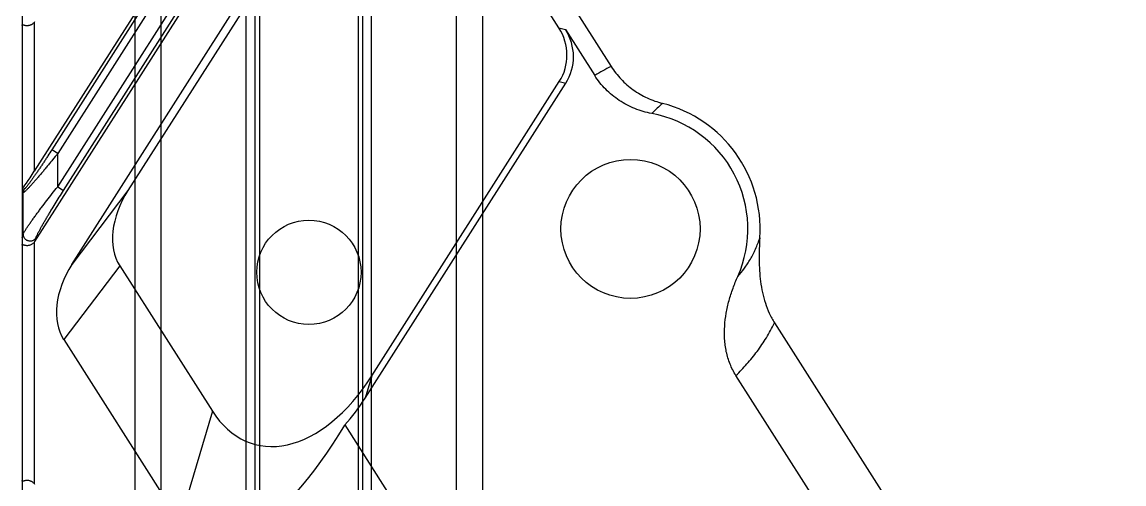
# Model space of a CAD drawing. Header units: millimetres. Extents: x 620 to 19791, y 2539 to 6969.
# Drawn here: x 14027 to 14090.3, y 5109.4 to 5136 of the extents above; entities that cross this region are included whole.
import ezdxf

# ---------------------------------------------------------------- set-up
doc = ezdxf.new("R2010")
doc.units = ezdxf.units.MM
doc.layers.add('02___PRT_ALL_AXES', color=7, linetype='Continuous')

# ---------------------------------------------------------------- blocks, each defined once
blk = doc.blocks.new('DTGFH')
at = {"color": 7, "linetype": 'Continuous'}
for p, q in [((8801.048, 4441.2), (8801.048, 4104.2)), ((8815.118, 4440.5), (8801.748, 4419.513)), ((8801.783, 4415.473), (8817.727, 4440.5)), ((8803.91, 4414.159), (8820.5, 4440.2)), ((8825.519, 4440.321), (8834.93, 4425.549)), ((8814.615, 4439.363), (8802.764, 4420.759)), ((8814.951, 4439.149), (8803.1, 4420.545)), ((8803.1, 4418.629), (8816.172, 4439.149)), ((8803.436, 4418.415), (8816.508, 4438.935)), ((8819.965, 4438.546), (8807.134, 4418.405)), ((8831.926, 4427.771), (8824.985, 4438.668)), ((8801.748, 4428.082), (8801.748, 4419.513)), ((8831.926, 4427.771), (8832.301, 4427.682)), ((8832.301, 4427.682), (8833.992, 4425.028)), ((8820.784, 4406.467), (8832.328, 4424.588)), ((8821.161, 4407.736), (8831.953, 4424.677)), ((8831.953, 4424.677), (8832.328, 4424.588)), ((8803.1, 4420.545), (8802.764, 4420.759)), ((8803.1, 4418.629), (8803.1, 4420.545)), ((8801.061, 4418.527), (8801.17, 4418.495)), ((8803.1, 4418.629), (8803.436, 4418.415)), ((8801.107, 4418.281), (8801.048, 4418.298)), ((8801.107, 4415.89), (8801.107, 4418.281)), ((8807.134, 4418.405), (8803.91, 4414.159)), ((8801.048, 4415.687), (8801.107, 4415.89)), ((8801.748, 4415.426), (8801.748, 4401.543)), ((8801.783, 4415.473), (8801.842, 4415.675)), ((8806.666, 4414.08), (8803.443, 4409.834)), ((8806.666, 4414.08), (8812.001, 4405.706)), ((8844.335, 4410.786), (8922.684, 4287.803)), ((8803.443, 4409.834), (8995.392, 4108.534)), ((8967.816, 4210.447), (8842.112, 4407.763)), ((8821.161, 4407.736), (8820.784, 4406.467)), ((8812.001, 4405.706), (8810.116, 4399.359)), ((8819.62, 4404.914), (9007.76, 4109.592))]:
    blk.add_line(p, q, dxfattribs=at)
for centre, radius in [((8836.048, 4416.2), 4), ((8817.548, 4413.7), 3)]:
    blk.add_circle(centre, radius, dxfattribs=at)
for centre, radius, start, end in [((8841.763, 4412.158), 15.034, 117.03284, 121.12567), ((8844.051, 4416.302), 9.418, 130.85768, 136.04351), ((8836.048, 4416.2), 7.455, 356.10296, 75.70077), ((8836.048, 4416.2), 6.75, 336.12428, 79.56329), ((8801.509, 4418.28), 0.402, 147.6282, 179.8718)]:
    blk.add_arc(centre, radius, start, end, dxfattribs=at)
for centre, major_axis, ratio, start_param, end_param in [((8801.45, 4428.353), (0.117, 0.402), 0.954439, -2.00715, -1.867188), ((8829.191, 4426.284), (3.127, -0.746), 0.933182, -0.312299, 0.766803), ((8829.566, 4426.194), (3.127, -0.746), 0.933182, -0.312299, 0.766803), ((8801.748, 4419.627), (0.698, 1.104), 0.046753, -3.023591, -1.644612), ((8809.823, 4417.021), (-2.652, -3.493), 0.684108, -1.451017, -0.247768), ((8801.45, 4415.698), (0.117, 0.402), 0.954439, -2.00715, -1.867188), ((8806.599, 4412.776), (2.652, 3.493), 0.684108, -4.59261, -3.389361), ((8817.179, 4413.37), (-2.835, -9.544), 0.602666, -0.481922, 1.127854), ((8816.802, 4412.101), (2.835, 9.544), 0.602666, -2.228667, -2.013739), ((8817.122, 4413.178), (5.777, 14.89), 0.368013, -3.405574, -2.010726), ((8801.45, 4401.272), (-0.117, 0.402), 0.954439, -1.274405, -1.134443)]:
    blk.add_ellipse(centre, major_axis=major_axis, ratio=ratio, start_param=start_param, end_param=end_param, dxfattribs=at)
for points, knots in [([(8801.048, 4427.913), (8801.048, 4427.917), (8801.049, 4427.926), (8801.051, 4427.937), (8801.055, 4427.946), (8801.062, 4427.952), (8801.071, 4427.955), (8801.081, 4427.955), (8801.092, 4427.953), (8801.106, 4427.95), (8801.121, 4427.946), (8801.144, 4427.939), (8801.169, 4427.931), (8801.196, 4427.924), (8801.227, 4427.917), (8801.27, 4427.91), (8801.325, 4427.906), (8801.384, 4427.907), (8801.447, 4427.914), (8801.512, 4427.93), (8801.578, 4427.954), (8801.64, 4427.987), (8801.699, 4428.029), (8801.733, 4428.064), (8801.748, 4428.082)], [0, 0, 0, 0, 0.017325, 0.031913, 0.043943, 0.054511, 0.065353, 0.077926, 0.092893, 0.110359, 0.130226, 0.152324, 0.202561, 0.230461, 0.260087, 0.324234, 0.394541, 0.470543, 0.551624, 0.636959, 0.725518, 0.81617, 0.907908, 1, 1, 1, 1]), ([(8834.93, 4425.549), (8835.014, 4425.418), (8835.194, 4425.164), (8835.499, 4424.81), (8835.836, 4424.488), (8836.202, 4424.198), (8836.595, 4423.945), (8837.009, 4423.73), (8837.441, 4423.553), (8837.739, 4423.463), (8837.89, 4423.425)], [0, 0, 0, 0, 0.124999, 0.249997, 0.374996, 0.499996, 0.624996, 0.749997, 0.874998, 1, 1, 1, 1]), ([(8837.271, 4422.839), (8837.105, 4422.869), (8836.776, 4422.947), (8836.296, 4423.112), (8835.835, 4423.325), (8835.398, 4423.584), (8834.99, 4423.886), (8834.616, 4424.229), (8834.279, 4424.609), (8834.083, 4424.885), (8833.992, 4425.028)], [0, 0, 0, 0, 0.125003, 0.250004, 0.375005, 0.500005, 0.625005, 0.750004, 0.875001, 1, 1, 1, 1]), ([(8803.1, 4420.545), (8803, 4420.42), (8802.849, 4420.233), (8802.648, 4419.985), (8802.498, 4419.801), (8802.348, 4419.621), (8802.2, 4419.443), (8802.054, 4419.27), (8801.911, 4419.103), (8801.772, 4418.944), (8801.639, 4418.793), (8801.532, 4418.675), (8801.451, 4418.587), (8801.394, 4418.528), (8801.341, 4418.473), (8801.292, 4418.424), (8801.247, 4418.381), (8801.207, 4418.345), (8801.178, 4418.32), (8801.157, 4418.304), (8801.143, 4418.295), (8801.132, 4418.288), (8801.122, 4418.283), (8801.114, 4418.281), (8801.109, 4418.281), (8801.107, 4418.281)], [0, 0, 0, 0, 0.159124, 0.238222, 0.316725, 0.394379, 0.470876, 0.545833, 0.618769, 0.689064, 0.755895, 0.818172, 0.847168, 0.874455, 0.899785, 0.922888, 0.943474, 0.961249, 0.975933, 0.982041, 0.987297, 0.991693, 0.995234, 0.997964, 1, 1, 1, 1]), ([(8802.764, 4420.759), (8802.688, 4420.64), (8802.573, 4420.461), (8802.419, 4420.224), (8802.304, 4420.048), (8802.189, 4419.874), (8802.074, 4419.702), (8801.96, 4419.533), (8801.848, 4419.368), (8801.737, 4419.208), (8801.63, 4419.055), (8801.542, 4418.933), (8801.474, 4418.841), (8801.426, 4418.777), (8801.38, 4418.717), (8801.337, 4418.662), (8801.297, 4418.614), (8801.266, 4418.578), (8801.244, 4418.553), (8801.229, 4418.537), (8801.215, 4418.523), (8801.203, 4418.513), (8801.192, 4418.504), (8801.184, 4418.499), (8801.179, 4418.496), (8801.175, 4418.495), (8801.172, 4418.495), (8801.17, 4418.495)], [0, 0, 0, 0, 0.153079, 0.229316, 0.305163, 0.380449, 0.454963, 0.528434, 0.600517, 0.670737, 0.738433, 0.802662, 0.833067, 0.862041, 0.889306, 0.914531, 0.93732, 0.957232, 0.96596, 0.973791, 0.980669, 0.986547, 0.991394, 0.995199, 0.996723, 0.998012, 1, 1, 1, 1]), ([(8801.061, 4418.527), (8801.06, 4418.526), (8801.058, 4418.525), (8801.056, 4418.524), (8801.054, 4418.523), (8801.052, 4418.522), (8801.05, 4418.523), (8801.049, 4418.524), (8801.048, 4418.526), (8801.048, 4418.528), (8801.048, 4418.529)], [0, 0, 0, 0, 0.19873, 0.362206, 0.49175, 0.591912, 0.674664, 0.760162, 0.865704, 1, 1, 1, 1]), ([(8801.107, 4415.89), (8801.109, 4415.895), (8801.114, 4415.906), (8801.126, 4415.932), (8801.145, 4415.969), (8801.173, 4416.019), (8801.206, 4416.075), (8801.245, 4416.138), (8801.305, 4416.231), (8801.389, 4416.356), (8801.5, 4416.516), (8801.62, 4416.687), (8801.749, 4416.865), (8801.885, 4417.05), (8802.026, 4417.24), (8802.221, 4417.5), (8802.473, 4417.83), (8802.783, 4418.229), (8802.993, 4418.496), (8803.1, 4418.629)], [0, 0, 0, 0, 0.00509, 0.010986, 0.025069, 0.041978, 0.061422, 0.083116, 0.10679, 0.159148, 0.216896, 0.278821, 0.344009, 0.411767, 0.481567, 0.552991, 0.699423, 0.848968, 1, 1, 1, 1]), ([(8801.842, 4415.675), (8801.844, 4415.681), (8801.848, 4415.694), (8801.858, 4415.723), (8801.876, 4415.764), (8801.901, 4415.819), (8801.931, 4415.881), (8801.965, 4415.948), (8802.016, 4416.047), (8802.087, 4416.178), (8802.178, 4416.343), (8802.277, 4416.516), (8802.381, 4416.695), (8802.489, 4416.878), (8802.6, 4417.065), (8802.753, 4417.319), (8802.949, 4417.64), (8803.19, 4418.027), (8803.353, 4418.286), (8803.436, 4418.415)], [0, 0, 0, 0, 0.005901, 0.012735, 0.028952, 0.048162, 0.069901, 0.09376, 0.119398, 0.174922, 0.234766, 0.297787, 0.363198, 0.430435, 0.499096, 0.568874, 0.710857, 0.854932, 1, 1, 1, 1]), ([(8801.048, 4415.257), (8801.048, 4415.262), (8801.049, 4415.27), (8801.051, 4415.281), (8801.055, 4415.29), (8801.062, 4415.296), (8801.071, 4415.299), (8801.081, 4415.299), (8801.092, 4415.297), (8801.106, 4415.294), (8801.121, 4415.29), (8801.144, 4415.283), (8801.169, 4415.275), (8801.196, 4415.268), (8801.227, 4415.262), (8801.27, 4415.255), (8801.325, 4415.25), (8801.384, 4415.251), (8801.447, 4415.259), (8801.512, 4415.274), (8801.578, 4415.298), (8801.64, 4415.331), (8801.699, 4415.373), (8801.733, 4415.408), (8801.748, 4415.426)], [0, 0, 0, 0, 0.017325, 0.031913, 0.043943, 0.054511, 0.065353, 0.077926, 0.092893, 0.110359, 0.130226, 0.152324, 0.202561, 0.230461, 0.260087, 0.324234, 0.394541, 0.470543, 0.551624, 0.636959, 0.725518, 0.81617, 0.907908, 1, 1, 1, 1]), ([(8801.107, 4415.89), (8801.108, 4415.869), (8801.112, 4415.828), (8801.129, 4415.769), (8801.155, 4415.712), (8801.19, 4415.66), (8801.233, 4415.614), (8801.283, 4415.575), (8801.339, 4415.544), (8801.399, 4415.521), (8801.461, 4415.508), (8801.525, 4415.505), (8801.588, 4415.511), (8801.649, 4415.527), (8801.706, 4415.552), (8801.759, 4415.585), (8801.805, 4415.626), (8801.831, 4415.659), (8801.842, 4415.675)], [0, 0, 0, 0, 0.061114, 0.122614, 0.184535, 0.246922, 0.309744, 0.372937, 0.436398, 0.5, 0.563602, 0.627063, 0.690256, 0.753078, 0.815465, 0.877386, 0.938886, 1, 1, 1, 1]), ([(8842.221, 4413.468), (8842.354, 4413.617), (8842.612, 4413.934), (8842.956, 4414.459), (8843.258, 4415.047), (8843.417, 4415.471), (8843.486, 4415.694)], [0, 0, 0, 0, 0.232196, 0.474372, 0.729146, 1, 1, 1, 1]), ([(8843.486, 4415.694), (8843.458, 4415.273), (8843.432, 4414.639), (8843.461, 4413.796), (8843.522, 4413.165), (8843.629, 4412.541), (8843.793, 4411.928), (8844.021, 4411.337), (8844.222, 4410.964), (8844.335, 4410.786)], [0, 0, 0, 0, 0.249997, 0.375018, 0.500036, 0.625049, 0.750051, 0.875035, 1, 1, 1, 1]), ([(8842.112, 4407.763), (8842.045, 4407.867), (8841.922, 4408.082), (8841.769, 4408.421), (8841.647, 4408.772), (8841.555, 4409.132), (8841.492, 4409.499), (8841.445, 4409.992), (8841.45, 4410.612), (8841.542, 4411.35), (8841.708, 4412.075), (8841.935, 4412.782), (8842.121, 4413.242), (8842.221, 4413.468)], [0, 0, 0, 0, 0.062504, 0.125014, 0.187521, 0.250032, 0.312543, 0.375054, 0.500016, 0.624996, 0.749989, 0.874994, 1, 1, 1, 1]), ([(8842.112, 4407.763), (8842.333, 4407.975), (8842.761, 4408.421), (8843.348, 4409.148), (8843.881, 4409.937), (8844.191, 4410.497), (8844.335, 4410.786)], [0, 0, 0, 0, 0.243959, 0.491185, 0.742789, 1, 1, 1, 1]), ([(8801.748, 4401.543), (8801.733, 4401.561), (8801.699, 4401.596), (8801.64, 4401.638), (8801.578, 4401.671), (8801.512, 4401.695), (8801.447, 4401.711), (8801.384, 4401.718), (8801.325, 4401.719), (8801.27, 4401.715), (8801.227, 4401.708), (8801.196, 4401.701), (8801.169, 4401.694), (8801.144, 4401.686), (8801.121, 4401.679), (8801.106, 4401.675), (8801.092, 4401.672), (8801.081, 4401.67), (8801.071, 4401.67), (8801.062, 4401.673), (8801.055, 4401.679), (8801.051, 4401.688), (8801.049, 4401.699), (8801.048, 4401.708), (8801.048, 4401.712)], [0, 0, 0, 0, 0.092092, 0.18383, 0.274482, 0.363041, 0.448376, 0.529457, 0.605459, 0.675766, 0.739913, 0.769539, 0.797439, 0.847676, 0.869774, 0.889641, 0.907107, 0.922074, 0.934647, 0.945489, 0.956057, 0.968087, 0.982675, 1, 1, 1, 1])]:
    blk.add_open_spline(points, degree=3, knots=knots, dxfattribs=at)
blk = doc.blocks.new('*U116')
blk.add_blockref('DTGFH', (-9101.048, -4276.2))
blk = doc.blocks.new('*U117')
at = {"color": 0, "linetype": 'ByBlock', "lineweight": -2, "transparency": 16777216}
blk.add_blockref('*U116', (0, 1012.5), dxfattribs=at)
blk = doc.blocks.new('rygj')
at = {"color": 114, "linetype": 'Continuous', "true_color": 0x139b48}
for p, q in [((4442.055, 3171.646), (5101.055, 3171.646)), ((4442.055, 3170.146), (5101.055, 3170.146)), ((4495.013, 3165.246), (5068.697, 3165.246)), ((4495.398, 3164.746), (5068.312, 3164.746)), ((4495.398, 3158.546), (5068.312, 3158.546)), ((4495.013, 3158.046), (5068.697, 3158.046)), ((4442.055, 3153.146), (5101.055, 3153.146)), ((4442.055, 3151.646), (5101.055, 3151.646))]:
    blk.add_line(p, q, dxfattribs=at)
at = {"layer": '02___PRT_ALL_AXES', "color": 114, "linetype": 'Continuous', "true_color": 0x139b48}
for p, q in [((5068.145, 3164.485), (4464.566, 3164.485)), ((5068.145, 3158.807), (4464.566, 3158.807))]:
    blk.add_line(p, q, dxfattribs=at)
blk = doc.blocks.new('ryfh')
at = {"rotation": 90}
blk.add_blockref('rygj', (11445.273, 369.859), dxfattribs=at)

msp = doc.modelspace()

# ---------------------------------------------------------------- block references
for name, p in [('*U117', (14326.96016, 3971.56341)), ('ryfh', (5759.83352, -0.35097))]:
    msp.add_blockref(name, p)

doc.saveas('drawing.dxf')
